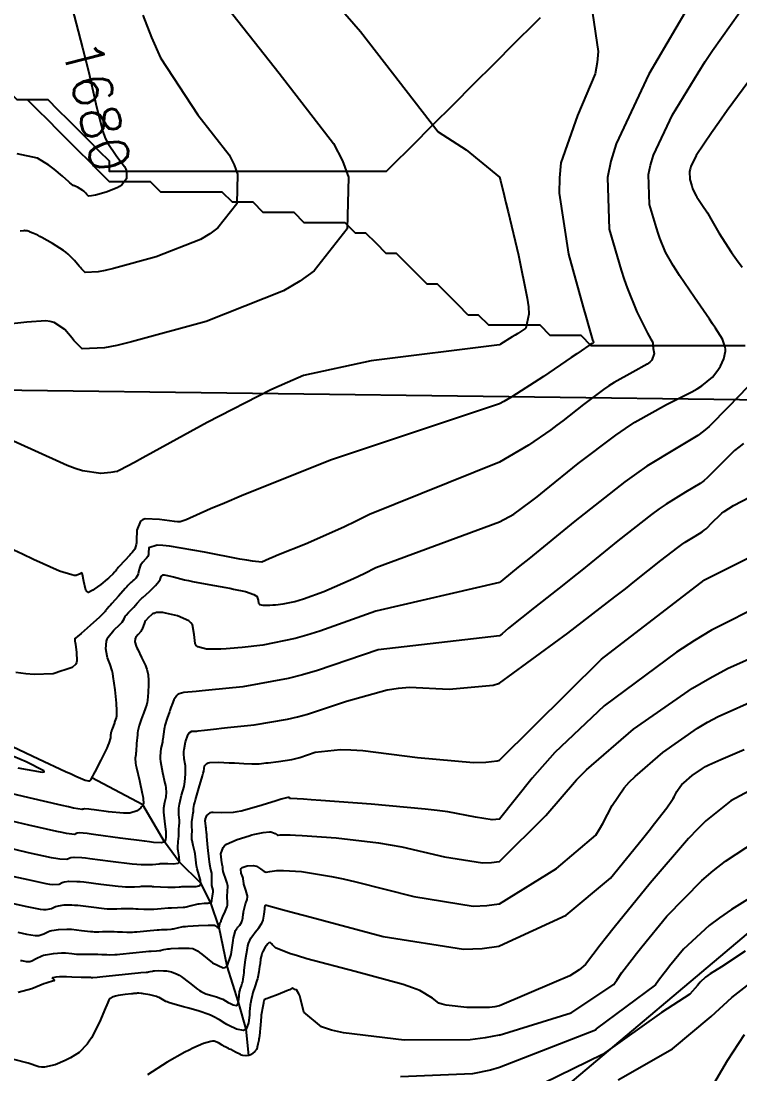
# Model space of a CAD drawing. Header units: metres. Extents: x 837475 to 838479, y 1189012 to 1191015.
# Drawn here: x 837953.3 to 838023.4, y 1190671.9 to 1190774.6 of the extents above; entities that cross this region are included whole.
import ezdxf

# ---------------------------------------------------------------- set-up
doc = ezdxf.new("R2010")
doc.units = ezdxf.units.M
doc.header["$LTSCALE"] = 0.3
for name, color, linetype in [('COTAS 10', 1, 'Continuous'), ('COTAS INT', 252, 'Continuous'), ('DRENAJE', 5, 'Continuous'), ('VIA2', 121, 'Continuous')]:
    doc.layers.add(name, color=color, linetype=linetype)
doc.styles.get("Standard").update_dxf_attribs({"font": 'simplex.shx'})
doc.dimstyles.get("Standard").update_dxf_attribs({"dimtxt": 0.18, "dimasz": 0.18, "dimexe": 0.18, "dimexo": 0.0625, "dimgap": 0.09, "dimtad": 0, "dimtih": 1, "dimtoh": 1, "dimdec": 4, "dimzin": 0, "dimdsep": 46, "dimtxsty": 'Standard', "dimcen": 0.09, "dimadec": 0, "dimazin": 0, "dimtfac": 1, "dimtdec": 4, "dimtofl": 0, "dimtmove": 0, "dimatfit": 3, "dimfxl": 1, "dimtolj": 1, "dimtzin": 0, "dimarcsym": 0})

# ---------------------------------------------------------------- blocks, each defined once
blk = doc.blocks.new('*D11')
at = {"layer": 'Defpoints', "color": 0, "transparency": 16777216}
for p in [(838417.91, 1190732.51), (837798.03, 1190660.17), (838416.86, 1190652.1)]:
    blk.add_point(p, dxfattribs=at)
at = {"layer": 'VIA2', "color": 0, "lineweight": -2, "transparency": 16777216}
for p, q in [((837798.03, 1190660.23), (837799.08, 1190740.75)), ((837799.26, 1190740.57), (838107.81, 1190736.55)), ((838417.73, 1190732.51), (838109.19, 1190736.53)), ((838416.86, 1190652.17), (838417.91, 1190732.69))]:
    blk.add_line(p, q, dxfattribs=at)
at = {"layer": 'VIA2', "color": 0, "transparency": 16777216}
for points in [[(837799.26, 1190740.6), (837799.26, 1190740.54), (837799.08, 1190740.57)], [(838417.73, 1190732.54), (838417.73, 1190732.48), (838417.91, 1190732.51)]]:
    blk.add_solid(points, dxfattribs=at)
at = {"layer": 'VIA2', "color": 0, "transparency": 16777216, "insert": (838108.5, 1190736.54), "char_height": 0.18, "attachment_point": 5}
blk.add_mtext('\\A1;618.8807', dxfattribs=at)

msp = doc.modelspace()

# ---------------------------------------------------------------- linework, layer by layer
at = {"layer": 'COTAS 10'}
for points in [[(837958.076, 1190776.738), (837959.338, 1190771.961), (837959.653, 1190770.71), (837959.935, 1190769.556), (837960.682, 1190766.201), (837961.309, 1190763.803), (837961.516, 1190763.254), (837961.737, 1190762.754), (837962.655, 1190761.363), (837963.417, 1190760.379), (837963.539, 1190760.137), (837963.623, 1190759.907), (837963.608, 1190759.183), (837963.143, 1190758.595), (837962.945, 1190758.45), (837962.715, 1190758.314), (837961.634, 1190757.887), (837960.589, 1190757.6), (837960.383, 1190757.552), (837960.212, 1190757.518), (837959.896, 1190757.506), (837959.807, 1190757.597), (837959.779, 1190757.627), (837959.75, 1190757.66), (837959.637, 1190757.797), (837959.48, 1190757.954), (837959.424, 1190757.998), (837959.363, 1190758.044), (837959.096, 1190758.213), (837958.838, 1190758.358), (837958.783, 1190758.388), (837958.734, 1190758.414), (837958.617, 1190758.469), (837958.541, 1190758.496), (837958.497, 1190758.512), (837958.412, 1190758.542), (837958.201, 1190758.7), (837958.099, 1190758.789), (837957.977, 1190758.897), (837957.381, 1190759.449), (837956.568, 1190760.132), (837956.311, 1190760.323), (837956.039, 1190760.514), (837954.939, 1190761.212), (837952.965, 1190761.619)], [(838018.052, 1190775.39), (838014.551, 1190769.385), (838011.36, 1190762.594), (838010.858, 1190760.912), (838010.521, 1190759.315), (838010.678, 1190754.261), (838011.843, 1190750.293), (838012.141, 1190749.38), (838012.428, 1190748.548), (838013.378, 1190746.215), (838014.124, 1190744.706), (838014.283, 1190744.394), (838014.422, 1190744.128), (838014.753, 1190743.548), (838014.904, 1190743.301), (838014.929, 1190743.244), (838014.948, 1190743.192), (838014.955, 1190743.047), (838014.952, 1190742.842), (838014.963, 1190742.752), (838014.981, 1190742.647), (838015.089, 1190742.151), (838014.857, 1190741.511), (838014.66, 1190741.316), (838014.405, 1190741.112), (838013.001, 1190740.313), (838011.182, 1190739.313), (838010.664, 1190738.984), (838010.14, 1190738.631), (838008.197, 1190737.166), (838006.168, 1190735.575), (838005.59, 1190735.142), (838005.005, 1190734.712), (838002.833, 1190733.191), (838000, 1190731.559), (837987.312, 1190726.438), (837986.022, 1190725.798), (837984.81, 1190725.212), (837981.066, 1190723.559), (837978.437, 1190722.502), (837977.928, 1190722.292), (837977.512, 1190722.119), (837976.8, 1190721.792), (837975.888, 1190721.886), (837975.346, 1190721.978), (837974.68, 1190722.098), (837971.229, 1190722.771), (837967.797, 1190723.356), (837967.142, 1190723.421), (837966.616, 1190723.444), (837965.781, 1190723.176), (837965.767, 1190722.718), (837965.757, 1190722.62), (837965.745, 1190722.536), (837965.681, 1190722.338), (837965.561, 1190722.188), (837965.514, 1190722.133), (837965.461, 1190722.073), (837965.219, 1190721.808), (837964.987, 1190721.496), (837964.94, 1190721.407), (837964.901, 1190721.315), (837964.823, 1190720.972), (837964.759, 1190720.646), (837964.729, 1190720.565), (837964.693, 1190720.488), (837964.517, 1190720.246), (837964.314, 1190720.047), (837964.262, 1190719.997), (837964.211, 1190719.949), (837964.041, 1190719.796), (837963.759, 1190719.512), (837963.637, 1190719.381), (837963.497, 1190719.228), (837962.835, 1190718.489), (837962.183, 1190717.756), (837962.048, 1190717.607), (837961.934, 1190717.481), (837961.689, 1190717.221), (837961.594, 1190717.118), (837961.574, 1190717.091), (837961.557, 1190717.065), (837961.52, 1190716.976), (837961.288, 1190716.717), (837961.148, 1190716.584), (837960.976, 1190716.423), (837960.083, 1190715.621), (837959.187, 1190714.835), (837959.013, 1190714.685), (837958.872, 1190714.564), (837958.63, 1190714.37), (837958.602, 1190714.358), (837958.595, 1190714.352), (837958.588, 1190714.344), (837958.567, 1190714.304), (837958.584, 1190714.074), (837958.601, 1190713.945), (837958.624, 1190713.789), (837958.75, 1190712.992), (837958.781, 1190712.172), (837958.744, 1190712.002), (837958.686, 1190711.856), (837958.313, 1190711.533), (837957.723, 1190711.337), (837957.529, 1190711.272), (837957.323, 1190711.201), (837956.466, 1190710.904), (837954.624, 1190710.833), (837953.795, 1190710.905), (837952.829, 1190711.017)], [(837952.17, 1190691.245), (837953.976, 1190690.827), (837955.754, 1190690.452), (837956.116, 1190690.395), (837956.421, 1190690.359), (837957.049, 1190690.397), (837957.352, 1190690.544), (837957.452, 1190690.576), (837957.559, 1190690.605), (837958.003, 1190690.676), (837958.776, 1190690.659), (837959.091, 1190690.632), (837959.45, 1190690.596), (837961.11, 1190690.383), (837962.799, 1190690.174), (837963.176, 1190690.141), (837963.513, 1190690.117), (837964.403, 1190690.117), (837964.945, 1190690.171), (837965.063, 1190690.181), (837965.167, 1190690.189), (837965.426, 1190690.198), (837965.662, 1190690.192), (837965.788, 1190690.188), (837966.036, 1190690.176), (837966.151, 1190690.17), (837966.286, 1190690.163), (837966.941, 1190690.124), (837967.637, 1190690.093), (837967.797, 1190690.09), (837967.943, 1190690.089), (837968.353, 1190690.107), (837968.741, 1190690.134), (837968.872, 1190690.139), (837969.014, 1190690.143), (837969.616, 1190690.148), (837970.184, 1190690.155), (837970.306, 1190690.161), (837970.412, 1190690.168), (837970.666, 1190690.206), (837970.79, 1190690.275), (837970.815, 1190690.302), (837970.835, 1190690.332), (837970.874, 1190690.466), (837970.847, 1190690.693), (837970.827, 1190690.782), (837970.801, 1190690.882), (837970.66, 1190691.335), (837970.508, 1190691.875), (837970.474, 1190692.029), (837970.445, 1190692.185), (837970.37, 1190692.767), (837970.302, 1190693.343), (837970.277, 1190693.496), (837970.249, 1190693.646), (837970.123, 1190694.163), (837970.015, 1190694.628), (837969.999, 1190694.745), (837969.988, 1190694.856), (837969.995, 1190695.218), (837970.022, 1190695.53), (837970.023, 1190695.61), (837970.021, 1190695.688), (837969.99, 1190695.947), (837969.97, 1190696.241), (837969.975, 1190696.34), (837969.984, 1190696.448), (837970.053, 1190696.901), (837970.127, 1190697.339), (837970.139, 1190697.437), (837970.148, 1190697.525), (837970.149, 1190697.758), (837970.215, 1190698.167), (837970.265, 1190698.366), (837970.328, 1190698.602), (837970.671, 1190699.762), (837971.02, 1190700.949), (837971.087, 1190701.201), (837971.141, 1190701.42), (837971.232, 1190701.936), (837971.446, 1190702.17), (837971.579, 1190702.212), (837971.743, 1190702.243), (837972.599, 1190702.273), (837973.625, 1190702.233), (837973.896, 1190702.22), (837974.161, 1190702.207), (837975.072, 1190702.155), (837975.829, 1190702.117), (837975.997, 1190702.113), (837976.148, 1190702.112), (837976.544, 1190702.13), (837977.007, 1190702.183), (837977.199, 1190702.204), (837977.42, 1190702.227), (837978.451, 1190702.334), (837979.734, 1190702.55), (837980.113, 1190702.642), (837980.504, 1190702.749), (837982.003, 1190703.249), (837984.491, 1190703.534), (837985.505, 1190703.503), (837986.659, 1190703.426), (837992.003, 1190702.752), (837997.453, 1190702.26), (837998.674, 1190702.297), (837999.77, 1190702.409), (838000, 1190702.49), (838009.951, 1190712.336), (838017.423, 1190718.091), (838018.389, 1190718.835), (838019.937, 1190720.029), (838019.961, 1190720.048), (838019.967, 1190720.052), (838019.972, 1190720.056), (838019.986, 1190720.064), (838019.997, 1190720.07), (838020.002, 1190720.075), (838020.012, 1190720.084), (838020.025, 1190720.097), (838020.028, 1190720.099), (838020.042, 1190720.108), (838021.34, 1190720.754), (838028.454, 1190724.291)], [(838025.299, 1190699.964), (838022.55, 1190698.512), (838020.127, 1190696.572), (838019.306, 1190695.76), (838018.419, 1190694.83), (838014.673, 1190690.483), (838011.169, 1190686.148), (838010.434, 1190685.227), (838009.802, 1190684.426), (838008.371, 1190682.54), (838007.766, 1190682.021), (838006.84, 1190681.442), (838005.334, 1190680.805), (838000, 1190678.518), (837999.983, 1190678.511), (837999.522, 1190678.419), (837999.017, 1190678.354), (837996.817, 1190678.344), (837994.788, 1190678.588), (837994.39, 1190678.683), (837994.063, 1190678.79), (837993.473, 1190679.277), (837992.238, 1190680.019), (837991.504, 1190680.286), (837990.601, 1190680.581), (837985.921, 1190681.868), (837981.206, 1190683.112), (837980.279, 1190683.379), (837979.517, 1190683.612), (837978.135, 1190684.174), (837977.869, 1190684.464), (837977.811, 1190684.525), (837977.759, 1190684.578), (837977.63, 1190684.702), (837977.504, 1190684.675), (837977.454, 1190684.634), (837977.399, 1190684.578), (837977.146, 1190684.252), (837976.899, 1190683.819), (837976.847, 1190683.695), (837976.802, 1190683.569), (837976.699, 1190683.101), (837976.638, 1190682.615), (837976.6, 1190682.341), (837976.525, 1190681.836), (837976.417, 1190681.303), (837976.378, 1190681.147), (837976.334, 1190680.987), (837976.139, 1190680.381), (837975.946, 1190679.8), (837975.903, 1190679.656), (837975.864, 1190679.52), (837975.762, 1190679.092), (837975.701, 1190678.738), (837975.688, 1190678.649), (837975.678, 1190678.564), (837975.654, 1190678.288), (837975.626, 1190677.919), (837975.612, 1190677.774), (837975.595, 1190677.611), (837975.514, 1190676.87), (837975.275, 1190676.249), (837975.16, 1190676.162), (837975.022, 1190676.111), (837974.346, 1190676.235), (837973.594, 1190676.595), (837973.408, 1190676.693), (837973.233, 1190676.791), (837972.68, 1190677.14), (837972.077, 1190677.48), (837971.87, 1190677.572), (837971.646, 1190677.663), (837970.69, 1190677.983), (837969.683, 1190678.276), (837969.426, 1190678.349), (837969.178, 1190678.419), (837968.364, 1190678.644), (837967.714, 1190678.845), (837967.57, 1190678.9), (837967.443, 1190678.954), (837967.113, 1190679.147), (837966.788, 1190679.329), (837966.663, 1190679.376), (837966.524, 1190679.422), (837965.893, 1190679.575), (837965.283, 1190679.691), (837965.157, 1190679.713), (837965.048, 1190679.73), (837964.809, 1190679.755), (837964.705, 1190679.75), (837964.682, 1190679.748), (837964.661, 1190679.745), (837964.606, 1190679.734), (837964.567, 1190679.724), (837964.555, 1190679.723), (837964.544, 1190679.721), (837964.503, 1190679.719), (837964.319, 1190679.703), (837964.218, 1190679.693), (837964.095, 1190679.68), (837963.471, 1190679.614), (837962.811, 1190679.523), (837962.665, 1190679.495), (837962.536, 1190679.465), (837962.206, 1190679.345), (837962.027, 1190679.241), (837961.994, 1190679.22), (837961.967, 1190679.203), (837961.928, 1190679.174), (837961.785, 1190678.825), (837961.692, 1190678.607), (837961.577, 1190678.336), (837960.968, 1190676.92), (837960.203, 1190675.398), (837959.989, 1190675.06), (837959.774, 1190674.76), (837958.989, 1190673.977), (837958.149, 1190673.457), (837957.9, 1190673.321), (837957.643, 1190673.19), (837956.655, 1190672.745), (837955.621, 1190672.519), (837955.335, 1190672.525), (837955.049, 1190672.56), (837954.017, 1190672.934), (837952.626, 1190673.278)], [(838020.586, 1190670.348), (838022.22, 1190673.196), (838023.891, 1190675.726)]]:
    msp.add_lwpolyline(points, dxfattribs=at)
at = {"layer": 'COTAS INT'}
for points in [[(837978.138, 1190783.104), (837986.432, 1190773.571), (837994.014, 1190763.776), (837996.741, 1190762.002), (838000, 1190759.35), (838000.086, 1190759.023), (838000.448, 1190757.556), (838000.623, 1190756.836), (838000.83, 1190755.979), (838001.846, 1190751.75), (838002.701, 1190747.544), (838002.806, 1190746.701), (838002.854, 1190745.999), (838002.554, 1190744.625), (838001.767, 1190744.102), (838001.508, 1190743.936), (838001.231, 1190743.761), (838000.084, 1190743.05), (838000, 1190743.005), (837987.478, 1190741.425), (837980.885, 1190739.989), (837979.316, 1190739.323), (837977.702, 1190738.592), (837971.492, 1190735.425), (837966.226, 1190732.531), (837965.208, 1190731.973), (837964.38, 1190731.521), (837962.976, 1190730.768), (837962.844, 1190730.714), (837962.818, 1190730.702), (837962.796, 1190730.692), (837962.753, 1190730.669), (837962.739, 1190730.656), (837962.732, 1190730.649), (837962.721, 1190730.639), (837962.708, 1190730.631), (837962.7, 1190730.629), (837962.684, 1190730.628), (837962.43, 1190730.599), (837962.276, 1190730.58), (837962.086, 1190730.556), (837961.097, 1190730.429), (837959.311, 1190730.701), (837958.619, 1190730.928), (837957.841, 1190731.221), (837954.316, 1190732.828), (837950.252, 1190734.627)], [(837972.519, 1190777.096), (837978.506, 1190769.502), (837983.815, 1190762.644), (837984.669, 1190760.952), (837985.255, 1190759.349), (837985.146, 1190754.305), (837981.91, 1190750.206), (837980.524, 1190749.199), (837978.927, 1190748.247), (837971.39, 1190745.272), (837964.105, 1190743.274), (837962.666, 1190742.938), (837961.478, 1190742.697), (837959.274, 1190742.613), (837958.67, 1190743.226), (837958.49, 1190743.424), (837958.304, 1190743.634), (837957.588, 1190744.497), (837956.563, 1190745.178), (837956.182, 1190745.275), (837955.76, 1190745.331), (837953.886, 1190745.198), (837951.526, 1190744.943)], [(838009.075, 1190775.357), (838009.63, 1190771.612), (838009.527, 1190770.536), (838009.311, 1190769.443), (838007.604, 1190765.357), (838005.989, 1190760.731), (838005.832, 1190759.298), (838005.8, 1190757.799), (838006.736, 1190751.835), (838008.162, 1190746.666), (838008.439, 1190745.668), (838008.666, 1190744.858), (838009.063, 1190743.497), (838009.118, 1190743.379), (838009.13, 1190743.353), (838009.14, 1190743.329), (838009.162, 1190743.264), (838009.149, 1190743.215), (838009.136, 1190743.201), (838009.119, 1190743.187), (838009.028, 1190743.133), (838008.909, 1190743.067), (838008.875, 1190743.046), (838008.841, 1190743.023), (838008.714, 1190742.927), (838007.954, 1190742.399), (838007.521, 1190742.104), (838006.991, 1190741.743), (838004.274, 1190739.904), (838001.185, 1190737.917), (838000.422, 1190737.464), (838000, 1190737.224), (837983.516, 1190731.742), (837974.845, 1190728.253), (837973.163, 1190727.562), (837971.794, 1190726.989), (837969.444, 1190725.91), (837968.853, 1190725.734), (837968.592, 1190725.731), (837968.288, 1190725.747), (837966.837, 1190725.967), (837965.448, 1190726.015), (837965.183, 1190725.922), (837964.971, 1190725.783), (837964.635, 1190724.899), (837964.603, 1190723.898), (837964.582, 1190723.686), (837964.555, 1190723.502), (837964.416, 1190723.07), (837964.155, 1190722.742), (837964.052, 1190722.622), (837963.936, 1190722.491), (837963.407, 1190721.913), (837962.912, 1190721.377), (837962.817, 1190721.273), (837962.741, 1190721.187), (837962.618, 1190721.034), (837962.613, 1190721.007), (837962.611, 1190721.001), (837962.608, 1190720.994), (837962.593, 1190720.974), (837962.576, 1190720.958), (837962.568, 1190720.95), (837962.554, 1190720.937), (837962.505, 1190720.885), (837962.478, 1190720.855), (837962.446, 1190720.82), (837962.285, 1190720.638), (837961.983, 1190720.348), (837961.862, 1190720.244), (837961.726, 1190720.129), (837961.098, 1190719.628), (837960.467, 1190719.16), (837960.329, 1190719.066), (837960.206, 1190718.988), (837959.895, 1190718.832), (837959.7, 1190718.965), (837959.651, 1190719.068), (837959.604, 1190719.2), (837959.454, 1190719.917), (837959.317, 1190720.579), (837959.28, 1190720.677), (837959.242, 1190720.738), (837959.106, 1190720.649), (837958.711, 1190720.487), (837958.511, 1190720.503), (837958.27, 1190720.544), (837957.071, 1190720.909), (837954.537, 1190722.038), (837953.455, 1190722.561), (837952.208, 1190723.175)], [(837952.484, 1190703.811), (837955.047, 1190702.604), (837957.676, 1190701.377), (837958.211, 1190701.132), (837958.661, 1190700.928), (837959.586, 1190700.533), (837959.902, 1190700.458), (837959.968, 1190700.456), (837960.024, 1190700.462), (837960.149, 1190700.551), (837960.339, 1190700.934), (837960.436, 1190701.126), (837960.554, 1190701.354), (837961.139, 1190702.487), (837961.716, 1190703.656), (837961.828, 1190703.906), (837961.919, 1190704.126), (837962.074, 1190704.656), (837962.094, 1190704.931), (837962.1, 1190704.99), (837962.106, 1190705.041), (837962.129, 1190705.163), (837962.176, 1190705.301), (837962.197, 1190705.362), (837962.222, 1190705.433), (837962.339, 1190705.773), (837962.463, 1190706.123), (837962.491, 1190706.202), (837962.517, 1190706.271), (837962.589, 1190706.455), (837962.638, 1190706.618), (837962.649, 1190706.675), (837962.659, 1190706.737), (837962.686, 1190707.006), (837962.671, 1190707.547), (837962.654, 1190707.782), (837962.631, 1190708.054), (837962.502, 1190709.341), (837962.327, 1190710.648), (837962.275, 1190710.933), (837962.221, 1190711.184), (837962.016, 1190711.81), (837961.821, 1190712.291), (837961.774, 1190712.451), (837961.73, 1190712.621), (837961.598, 1190713.332), (837961.65, 1190714.089), (837961.723, 1190714.289), (837961.82, 1190714.484), (837962.382, 1190715.154), (837962.976, 1190715.713), (837963.094, 1190715.838), (837963.191, 1190715.951), (837963.373, 1190716.254), (837963.471, 1190716.487), (837963.515, 1190716.556), (837963.567, 1190716.627), (837963.817, 1190716.897), (837964.13, 1190717.206), (837964.221, 1190717.3), (837964.314, 1190717.399), (837964.668, 1190717.787), (837965.023, 1190718.173), (837965.117, 1190718.269), (837965.209, 1190718.361), (837965.528, 1190718.654), (837965.855, 1190718.948), (837965.952, 1190719.039), (837966.052, 1190719.135), (837966.44, 1190719.518), (837966.772, 1190719.902), (837966.837, 1190719.998), (837966.89, 1190720.09), (837966.987, 1190720.386), (837967.185, 1190720.544), (837967.302, 1190720.55), (837967.447, 1190720.538), (837968.194, 1190720.359), (837969.286, 1190720.07), (837969.648, 1190719.989), (837970.036, 1190719.908), (837971.651, 1190719.613), (837973.286, 1190719.326), (837973.686, 1190719.25), (837974.063, 1190719.175), (837975.233, 1190718.918), (837976.043, 1190718.641), (837976.193, 1190718.555), (837976.311, 1190718.463), (837976.466, 1190718.098), (837976.5, 1190717.779), (837976.541, 1190717.718), (837976.596, 1190717.668), (837976.905, 1190717.586), (837977.253, 1190717.583), (837977.332, 1190717.584), (837977.403, 1190717.584), (837977.594, 1190717.592), (837977.878, 1190717.618), (837978.007, 1190717.63), (837978.158, 1190717.645), (837978.887, 1190717.719), (837980.028, 1190717.957), (837980.439, 1190718.076), (837980.891, 1190718.217), (837982.868, 1190718.917), (837985.768, 1190720.191), (837986.802, 1190720.694), (837987.936, 1190721.263), (838000, 1190725.725), (838001.391, 1190726.478), (838003.018, 1190727.681), (838003.659, 1190728.18), (838004.382, 1190728.75), (838007.68, 1190731.406), (838011.333, 1190734.189), (838012.281, 1190734.84), (838013.2, 1190735.438), (838016.289, 1190737.166), (838018.742, 1190738.418), (838019.261, 1190738.717), (838019.711, 1190738.995), (838020.756, 1190739.824), (838021.29, 1190740.523), (838021.417, 1190740.719), (838021.534, 1190740.916), (838021.885, 1190741.634), (838022.038, 1190742.366), (838022.032, 1190742.572), (838022.004, 1190742.778), (838021.725, 1190743.534), (838021.054, 1190744.624), (838020.779, 1190745.041), (838020.465, 1190745.508), (838019.009, 1190747.61), (838017.535, 1190749.768), (838017.21, 1190750.269), (838016.921, 1190750.729), (838016.178, 1190752.044), (838015.63, 1190753.39), (838015.464, 1190753.871), (838015.292, 1190754.398), (838014.62, 1190756.688), (838014.529, 1190759.604), (838014.723, 1190760.526), (838015.013, 1190761.497), (838016.855, 1190765.417), (838019.355, 1190769.531), (838020.06, 1190770.625), (838020.772, 1190771.699), (838023.387, 1190775.417)], [(837965.216, 1190775.157), (837966.04, 1190772.968), (837966.922, 1190770.977), (837970.581, 1190765.432), (837973.616, 1190761.512), (837974.104, 1190760.544), (837974.439, 1190759.628), (837974.377, 1190756.744), (837972.526, 1190754.401), (837971.734, 1190753.825), (837970.821, 1190753.281), (837966.512, 1190751.579), (837962.347, 1190750.437), (837961.524, 1190750.245), (837960.845, 1190750.107), (837959.585, 1190750.059), (837959.229, 1190750.423), (837959.12, 1190750.544), (837959.005, 1190750.675), (837958.553, 1190751.222), (837957.928, 1190751.845), (837957.705, 1190752.023), (837957.46, 1190752.204), (837956.396, 1190752.88), (837955.37, 1190753.457), (837955.149, 1190753.577), (837954.956, 1190753.678), (837954.487, 1190753.898), (837954.226, 1190753.992), (837954.164, 1190754.014), (837954.105, 1190754.035), (837953.931, 1190754.098), (837953.736, 1190754.129), (837953.665, 1190754.131), (837953.587, 1190754.129), (837953.244, 1190754.094)], [(838026.32, 1190771.448), (838022.21, 1190765.84), (838021.37, 1190764.673), (838020.658, 1190763.672), (838019.159, 1190761.448), (838018.667, 1190760.4), (838018.589, 1190760.141), (838018.537, 1190759.894), (838018.561, 1190759.114), (838018.741, 1190758.502), (838018.787, 1190758.361), (838018.831, 1190758.233), (838018.978, 1190757.872), (838019.177, 1190757.521), (838019.254, 1190757.398), (838019.341, 1190757.264), (838019.735, 1190756.687), (838020.264, 1190755.87), (838020.436, 1190755.584), (838020.619, 1190755.273), (838021.371, 1190753.934), (838022.617, 1190752.003), (838023.112, 1190751.318), (838023.671, 1190750.568)], [(838024.195, 1190738.876), (838022.32, 1190736.938), (838020.432, 1190735.023), (838019.883, 1190734.568), (838019.324, 1190734.145), (838017.213, 1190732.891), (838014.369, 1190731.166), (838013.348, 1190730.447), (838012.226, 1190729.624), (838007.328, 1190725.78), (838002.839, 1190722.126), (838001.975, 1190721.423), (838001.275, 1190720.854), (838000.115, 1190719.912), (838000.03, 1190719.843), (838000.008, 1190719.825), (838000, 1190719.818), (837987.944, 1190716.999), (837982.468, 1190715.061), (837981.215, 1190714.669), (837980.077, 1190714.341), (837976.917, 1190713.683), (837974.898, 1190713.478), (837974.48, 1190713.437), (837974.122, 1190713.402), (837973.335, 1190713.33), (837972.806, 1190713.309), (837972.61, 1190713.307), (837972.392, 1190713.306), (837971.428, 1190713.314), (837970.57, 1190713.541), (837970.419, 1190713.679), (837970.306, 1190713.848), (837970.212, 1190714.731), (837970.056, 1190715.677), (837969.903, 1190715.888), (837969.703, 1190716.076), (837968.587, 1190716.568), (837967.404, 1190716.827), (837967.162, 1190716.868), (837966.957, 1190716.895), (837966.527, 1190716.884), (837966.37, 1190716.81), (837966.337, 1190716.797), (837966.309, 1190716.789), (837966.245, 1190716.788), (837966.151, 1190716.742), (837966.104, 1190716.706), (837966.047, 1190716.659), (837965.765, 1190716.403), (837965.474, 1190716.072), (837965.411, 1190715.978), (837965.357, 1190715.883), (837965.225, 1190715.532), (837965.105, 1190715.195), (837965.057, 1190715.108), (837965.002, 1190715.025), (837964.753, 1190714.749), (837964.529, 1190714.482), (837964.49, 1190714.404), (837964.461, 1190714.324), (837964.44, 1190714.022), (837964.566, 1190713.599), (837964.63, 1190713.443), (837964.706, 1190713.27), (837965.086, 1190712.508), (837965.466, 1190711.714), (837965.543, 1190711.522), (837965.608, 1190711.342), (837965.739, 1190710.794), (837965.768, 1190710.244), (837965.769, 1190710.063), (837965.766, 1190709.871), (837965.727, 1190709.073), (837965.647, 1190708.294), (837965.618, 1190708.113), (837965.586, 1190707.947), (837965.445, 1190707.473), (837965.3, 1190707.126), (837965.266, 1190707.04), (837965.234, 1190706.959), (837965.139, 1190706.702), (837965.047, 1190706.435), (837965.018, 1190706.347), (837964.986, 1190706.253), (837964.856, 1190705.863), (837964.731, 1190705.335), (837964.702, 1190705.154), (837964.676, 1190704.957), (837964.604, 1190704.12), (837964.549, 1190703.327), (837964.534, 1190703.158), (837964.518, 1190703.011), (837964.464, 1190702.661), (837964.493, 1190702.201), (837964.53, 1190701.984), (837964.58, 1190701.728), (837964.866, 1190700.48), (837965.155, 1190699.224), (837965.206, 1190698.964), (837965.245, 1190698.741), (837965.281, 1190698.249), (837965.156, 1190697.989), (837965.093, 1190697.912), (837965.018, 1190697.833), (837964.642, 1190697.529), (837963.939, 1190697.32), (837963.656, 1190697.302), (837963.336, 1190697.3), (837961.863, 1190697.434), (837960.456, 1190697.628), (837960.177, 1190697.664), (837959.946, 1190697.692), (837959.514, 1190697.731), (837959.406, 1190697.713), (837959.38, 1190697.706), (837959.356, 1190697.699), (837959.282, 1190697.663), (837958.454, 1190697.813), (837957.955, 1190697.922), (837957.338, 1190698.061), (837954.134, 1190698.807), (837950.921, 1190699.564)], [(838023.789, 1190733.365), (838023.339, 1190733.025), (838022.911, 1190732.674), (838021.551, 1190731.32), (838020.288, 1190730.04), (838019.922, 1190729.736), (838019.548, 1190729.454), (838018.137, 1190728.615), (838016.237, 1190727.463), (838015.554, 1190726.982), (838014.804, 1190726.432), (838011.531, 1190723.863), (838008.023, 1190721.029), (838007.124, 1190720.312), (838006.258, 1190719.625), (838003.393, 1190717.386), (838000.882, 1190715.366), (838000.238, 1190714.817), (838000, 1190714.608), (837988.166, 1190713.248), (837982.248, 1190711.226), (837980.778, 1190710.805), (837979.381, 1190710.445), (837974.946, 1190709.646), (837971.659, 1190709.313), (837970.986, 1190709.245), (837970.415, 1190709.189), (837969.21, 1190709.077), (837968.737, 1190708.943), (837968.628, 1190708.873), (837968.528, 1190708.788), (837968.245, 1190708.361), (837968.062, 1190707.932), (837968.026, 1190707.846), (837967.996, 1190707.774), (837967.938, 1190707.631), (837967.838, 1190707.331), (837967.796, 1190707.204), (837967.583, 1190706.563), (837967.368, 1190705.848), (837967.325, 1190705.675), (837967.289, 1190705.512), (837967.218, 1190705.012), (837967.164, 1190704.539), (837967.139, 1190704.392), (837967.11, 1190704.239), (837966.967, 1190703.631), (837966.888, 1190702.872), (837966.898, 1190702.623), (837966.922, 1190702.358), (837967.127, 1190701.263), (837967.363, 1190700.231), (837967.408, 1190700.005), (837967.443, 1190699.806), (837967.494, 1190699.306), (837967.462, 1190698.957), (837967.444, 1190698.854), (837967.422, 1190698.747), (837967.314, 1190698.335), (837967.233, 1190697.795), (837967.229, 1190697.608), (837967.233, 1190697.403), (837967.312, 1190696.528), (837967.416, 1190695.725), (837967.435, 1190695.567), (837967.449, 1190695.436), (837967.466, 1190695.195), (837967.457, 1190695.14), (837967.456, 1190695.127), (837967.456, 1190695.115), (837967.458, 1190695.079), (837967.457, 1190695.01), (837967.454, 1190694.976), (837967.449, 1190694.936), (837967.425, 1190694.74), (837967.345, 1190694.545), (837967.306, 1190694.505), (837967.26, 1190694.471), (837967.034, 1190694.402), (837966.25, 1190694.458), (837965.852, 1190694.504), (837965.375, 1190694.563), (837963.002, 1190694.886), (837960.635, 1190695.211), (837960.163, 1190695.271), (837959.769, 1190695.318), (837959.01, 1190695.379), (837958.79, 1190695.344), (837958.737, 1190695.33), (837958.688, 1190695.314), (837958.538, 1190695.241), (837957.776, 1190695.328), (837957.342, 1190695.413), (837956.81, 1190695.525), (837954.082, 1190696.147), (837951.337, 1190696.791)], [(837951.753, 1190694.018), (837954.029, 1190693.487), (837956.282, 1190692.988), (837956.729, 1190692.904), (837957.099, 1190692.844), (837957.793, 1190692.819), (837958.02, 1190692.929), (837958.095, 1190692.953), (837958.175, 1190692.974), (837958.506, 1190693.027), (837959.273, 1190692.988), (837959.627, 1190692.951), (837960.043, 1190692.903), (837962.056, 1190692.635), (837964.152, 1190692.376), (837964.62, 1190692.334), (837965.039, 1190692.304), (837966.144, 1190692.305), (837966.785, 1190692.372), (837966.912, 1190692.385), (837967.017, 1190692.395), (837967.211, 1190692.411), (837967.28, 1190692.409), (837967.318, 1190692.408), (837967.469, 1190692.4), (837967.551, 1190692.395), (837967.652, 1190692.389), (837968.165, 1190692.358), (837968.639, 1190692.44), (837968.715, 1190692.505), (837968.768, 1190692.588), (837968.757, 1190693.041), (837968.64, 1190693.621), (837968.625, 1190693.785), (837968.617, 1190693.95), (837968.652, 1190694.556), (837968.714, 1190695.076), (837968.724, 1190695.187), (837968.73, 1190695.284), (837968.724, 1190695.513), (837968.713, 1190695.678), (837968.716, 1190695.734), (837968.721, 1190695.794), (837968.759, 1190696.048), (837968.788, 1190696.387), (837968.787, 1190696.502), (837968.782, 1190696.625), (837968.731, 1190697.143), (837968.724, 1190697.785), (837968.747, 1190697.987), (837968.781, 1190698.198), (837968.993, 1190699.049), (837969.223, 1190699.923), (837969.269, 1190700.15), (837969.306, 1190700.37), (837969.376, 1190701.111), (837969.367, 1190701.765), (837969.356, 1190701.93), (837969.34, 1190702.088), (837969.251, 1190702.603), (837969.201, 1190703.144), (837969.21, 1190703.319), (837969.229, 1190703.504), (837969.383, 1190704.267), (837969.609, 1190704.934), (837969.675, 1190705.06), (837969.741, 1190705.16), (837969.991, 1190705.31), (837970.337, 1190705.315), (837970.465, 1190705.324), (837970.605, 1190705.336), (837971.227, 1190705.406), (837972.402, 1190705.542), (837972.891, 1190705.595), (837973.451, 1190705.654), (837976.067, 1190705.926), (837979.324, 1190706.473), (837980.288, 1190706.708), (837981.279, 1190706.977), (837985.085, 1190708.249), (837989.041, 1190709.34), (837990.127, 1190709.497), (837991.209, 1190709.59), (837995.085, 1190709.398), (837999.388, 1190709.785), (838000, 1190709.992), (838006.672, 1190714.861), (838011.241, 1190718.396), (838012.274, 1190719.202), (838013.206, 1190719.932), (838015.734, 1190721.946), (838017.383, 1190723.24), (838017.761, 1190723.517), (838018.104, 1190723.759), (838019.062, 1190724.34), (838019.772, 1190724.762), (838019.961, 1190724.904), (838020.145, 1190725.058), (838020.781, 1190725.702), (838021.466, 1190726.384), (838021.682, 1190726.561), (838021.909, 1190726.732), (838022.822, 1190727.308), (838024.452, 1190728.16)], [(838025.828, 1190717.769), (838020.657, 1190715.173), (838019.011, 1190714.153), (838017.271, 1190713.004), (838010.214, 1190707.769), (838005.392, 1190703.219), (838003.192, 1190700.729), (838000, 1190696.738), (837999.987, 1190696.732), (837999.645, 1190696.684), (837999.27, 1190696.673), (837997.636, 1190696.933), (837994.954, 1190697.425), (837993.918, 1190697.56), (837992.754, 1190697.695), (837987.489, 1190698.174), (837982.577, 1190698.552), (837981.636, 1190698.622), (837980.875, 1190698.677), (837979.64, 1190698.751), (837979.588, 1190698.742), (837979.574, 1190698.745), (837979.559, 1190698.75), (837979.507, 1190698.789), (837979.43, 1190698.826), (837979.399, 1190698.83), (837979.364, 1190698.832), (837979.207, 1190698.818), (837978.684, 1190698.671), (837978.419, 1190698.589), (837978.102, 1190698.489), (837976.525, 1190697.982), (837974.797, 1190697.506), (837974.385, 1190697.426), (837974.002, 1190697.368), (837972.858, 1190697.349), (837972.055, 1190697.387), (837971.888, 1190697.366), (837971.743, 1190697.331), (837971.418, 1190697.091), (837971.291, 1190696.771), (837971.272, 1190696.685), (837971.259, 1190696.6), (837971.272, 1190696.303), (837971.318, 1190696.063), (837971.326, 1190696.014), (837971.332, 1190695.972), (837971.339, 1190695.881), (837971.338, 1190695.833), (837971.339, 1190695.819), (837971.341, 1190695.804), (837971.355, 1190695.743), (837971.392, 1190695.429), (837971.409, 1190695.253), (837971.428, 1190695.04), (837971.521, 1190693.95), (837971.632, 1190692.808), (837971.663, 1190692.561), (837971.694, 1190692.344), (837971.807, 1190691.812), (837971.892, 1190691.456), (837971.906, 1190691.349), (837971.915, 1190691.239), (837971.913, 1190690.815), (837971.903, 1190690.424), (837971.908, 1190690.335), (837971.916, 1190690.254), (837971.971, 1190690.033), (837972.018, 1190689.806), (837972.021, 1190689.721), (837972.02, 1190689.626), (837971.979, 1190689.206), (837971.914, 1190688.812), (837971.897, 1190688.734), (837971.881, 1190688.67), (837971.828, 1190688.549), (837971.698, 1190688.52), (837971.633, 1190688.514), (837971.556, 1190688.507), (837971.173, 1190688.489), (837970.7, 1190688.446), (837970.566, 1190688.423), (837970.432, 1190688.397), (837969.934, 1190688.265), (837969.421, 1190688.136), (837969.276, 1190688.111), (837969.13, 1190688.092), (837968.593, 1190688.062), (837968.015, 1190688.048), (837967.843, 1190688.039), (837967.666, 1190688.028), (837966.982, 1190687.967), (837966.287, 1190687.912), (837966.101, 1190687.905), (837965.919, 1190687.901), (837965.289, 1190687.915), (837964.76, 1190687.946), (837964.643, 1190687.952), (837964.537, 1190687.957), (837964.259, 1190687.969), (837964.044, 1190687.974), (837963.642, 1190687.986), (837963.318, 1190687.982), (837963.214, 1190687.977), (837963.105, 1190687.97), (837962.663, 1190687.93), (837961.988, 1190687.929), (837961.732, 1190687.947), (837961.446, 1190687.973), (837960.165, 1190688.131), (837958.858, 1190688.288), (837958.556, 1190688.313), (837958.28, 1190688.33), (837957.499, 1190688.324), (837956.944, 1190688.235), (837956.81, 1190688.2), (837956.685, 1190688.159), (837956.305, 1190687.976), (837955.743, 1190687.874), (837955.503, 1190687.886), (837955.227, 1190687.916), (837953.924, 1190688.167), (837952.586, 1190688.472)], [(837953.002, 1190685.7), (837953.871, 1190685.507), (837954.699, 1190685.379), (837954.89, 1190685.377), (837955.065, 1190685.39), (837955.56, 1190685.554), (837956.017, 1190685.775), (837956.167, 1190685.823), (837956.328, 1190685.865), (837956.995, 1190685.972), (837957.783, 1190686.001), (837958.02, 1190685.994), (837958.265, 1190685.981), (837959.219, 1190685.88), (837960.093, 1190685.772), (837960.288, 1190685.754), (837960.462, 1190685.742), (837960.923, 1190685.742), (837961.265, 1190685.768), (837961.366, 1190685.772), (837961.468, 1190685.775), (837961.857, 1190685.773), (837962.426, 1190685.757), (837962.73, 1190685.749), (837963.039, 1190685.738), (837963.135, 1190685.734), (837963.235, 1190685.729), (837963.637, 1190685.706), (837964.202, 1190685.709), (837964.406, 1190685.72), (837964.63, 1190685.735), (837965.612, 1190685.826), (837966.591, 1190685.921), (837966.813, 1190685.94), (837967.015, 1190685.954), (837967.57, 1190685.976), (837967.983, 1190685.999), (837968.096, 1190686.014), (837968.207, 1190686.033), (837968.602, 1190686.132), (837969.149, 1190686.239), (837969.356, 1190686.263), (837969.587, 1190686.284), (837970.624, 1190686.339), (837971.591, 1190686.368), (837971.779, 1190686.373), (837971.932, 1190686.377), (837972.194, 1190686.379), (837972.256, 1190686.346), (837972.281, 1190686.327), (837972.311, 1190686.305), (837972.451, 1190686.192), (837972.589, 1190686.124), (837972.617, 1190686.13), (837972.642, 1190686.147), (837972.695, 1190686.298), (837972.72, 1190686.482), (837972.726, 1190686.519), (837972.732, 1190686.55), (837972.751, 1190686.614), (837972.77, 1190686.64), (837972.776, 1190686.648), (837972.783, 1190686.656), (837972.807, 1190686.686), (837972.829, 1190686.719), (837972.834, 1190686.73), (837972.838, 1190686.74), (837972.846, 1190686.782), (837972.852, 1190686.828), (837972.854, 1190686.842), (837972.857, 1190686.857), (837972.869, 1190686.911), (837972.933, 1190687.07), (837972.968, 1190687.149), (837973.01, 1190687.244), (837973.227, 1190687.716), (837973.426, 1190688.22), (837973.457, 1190688.334), (837973.478, 1190688.438), (837973.468, 1190688.725), (837973.42, 1190689.003), (837973.417, 1190689.101), (837973.419, 1190689.209), (837973.465, 1190689.674), (837973.481, 1190690.194), (837973.465, 1190690.336), (837973.439, 1190690.477), (837973.272, 1190690.98), (837973.092, 1190691.418), (837973.059, 1190691.518), (837973.033, 1190691.609), (837973, 1190691.861), (837973.001, 1190692.043), (837972.997, 1190692.09), (837972.991, 1190692.136), (837972.954, 1190692.29), (837972.904, 1190692.539), (837972.889, 1190692.646), (837972.875, 1190692.768), (837972.82, 1190693.345), (837973.026, 1190693.976), (837973.177, 1190694.132), (837973.367, 1190694.281), (837974.392, 1190694.751), (837975.566, 1190695.112), (837975.851, 1190695.191), (837976.119, 1190695.261), (837976.94, 1190695.439), (837977.548, 1190695.495), (837977.681, 1190695.488), (837977.8, 1190695.471), (837978.1, 1190695.329), (837978.301, 1190695.18), (837978.356, 1190695.16), (837978.412, 1190695.149), (837978.612, 1190695.182), (837979.572, 1190695.194), (837980.107, 1190695.169), (837980.757, 1190695.131), (837984.078, 1190694.893), (837988.181, 1190694.417), (837989.325, 1190694.23), (837990.472, 1190694.018), (837994.644, 1190693.051), (837998.346, 1190692.462), (837999.196, 1190692.488), (837999.971, 1190692.595), (838000, 1190692.609), (838004.524, 1190697.08), (838007.507, 1190700.549), (838008.479, 1190701.53), (838013.067, 1190705.504), (838018.801, 1190709.494), (838020.496, 1190710.485), (838022.238, 1190711.428), (838028.917, 1190714.421)], [(837953.282, 1190682.95), (837953.419, 1190682.927), (837953.818, 1190682.846), (837954.171, 1190682.843), (837954.277, 1190682.868), (837954.387, 1190682.905), (837954.816, 1190683.132), (837955.349, 1190683.39), (837955.525, 1190683.446), (837955.712, 1190683.496), (837956.491, 1190683.621), (837957.286, 1190683.672), (837957.484, 1190683.675), (837957.673, 1190683.673), (837958.273, 1190683.628), (837958.739, 1190683.571), (837958.843, 1190683.561), (837958.937, 1190683.555), (837959.183, 1190683.555), (837959.426, 1190683.567), (837959.517, 1190683.568), (837959.619, 1190683.568), (837960.073, 1190683.56), (837960.808, 1190683.54), (837961.2, 1190683.529), (837961.54, 1190683.519), (837961.627, 1190683.515), (837961.71, 1190683.512), (837961.985, 1190683.498), (837962.485, 1190683.517), (837962.71, 1190683.535), (837962.974, 1190683.558), (837964.241, 1190683.685), (837965.515, 1190683.815), (837965.784, 1190683.84), (837966.016, 1190683.859), (837966.548, 1190683.89), (837966.837, 1190683.906), (837966.916, 1190683.917), (837966.994, 1190683.93), (837967.27, 1190683.999), (837967.653, 1190684.074), (837967.798, 1190684.091), (837967.96, 1190684.106), (837968.686, 1190684.144), (837969.41, 1190684.155), (837969.572, 1190684.153), (837969.716, 1190684.148), (837970.094, 1190684.111), (837970.549, 1190683.865), (837970.742, 1190683.729), (837970.964, 1190683.564), (837972.005, 1190682.72), (837973.033, 1190682.211), (837973.246, 1190682.257), (837973.428, 1190682.383), (837973.826, 1190683.512), (837974.009, 1190684.88), (837974.056, 1190685.157), (837974.1, 1190685.39), (837974.243, 1190685.865), (837974.387, 1190686.062), (837974.431, 1190686.119), (837974.477, 1190686.178), (837974.662, 1190686.4), (837974.826, 1190686.651), (837974.859, 1190686.727), (837974.888, 1190686.806), (837974.949, 1190687.115), (837974.992, 1190687.464), (837975.009, 1190687.567), (837975.029, 1190687.673), (837975.12, 1190688.081), (837975.224, 1190688.464), (837975.251, 1190688.554), (837975.279, 1190688.637), (837975.373, 1190688.879), (837975.41, 1190689.143), (837975.4, 1190689.239), (837975.382, 1190689.345), (837975.246, 1190689.813), (837975.096, 1190690.271), (837975.069, 1190690.371), (837975.049, 1190690.46), (837975.028, 1190690.682), (837975.004, 1190690.889), (837974.982, 1190690.968), (837974.952, 1190691.056), (837974.789, 1190691.452), (837974.754, 1190691.842), (837974.805, 1190691.926), (837974.883, 1190692), (837975.385, 1190692.181), (837975.995, 1190692.203), (837976.142, 1190692.176), (837976.279, 1190692.135), (837976.692, 1190691.868), (837977.042, 1190691.61), (837977.139, 1190691.575), (837977.235, 1190691.555), (837977.584, 1190691.614), (837978.269, 1190691.711), (837978.577, 1190691.716), (837978.937, 1190691.711), (837980.667, 1190691.613), (837983.608, 1190691.14), (837984.732, 1190690.899), (837985.99, 1190690.61), (837991.652, 1190689.17), (837997.421, 1190688.25), (837998.747, 1190688.291), (837999.955, 1190688.458), (838000, 1190688.48), (838005.566, 1190691.925), (838009.376, 1190695.167), (838009.749, 1190695.757), (838010.086, 1190696.315), (838010.991, 1190698.053), (838012.152, 1190699.776), (838012.648, 1190700.323), (838013.22, 1190700.901), (838015.92, 1190703.239), (838019.294, 1190705.587), (838020.292, 1190706.17), (838021.317, 1190706.725), (838025.248, 1190708.487)], [(837953.029, 1190701.741), (837955.385, 1190701.301), (837955.573, 1190701.33), (837955.56, 1190701.424), (837953.836, 1190702.309), (837951.36, 1190703.37)], [(837953.056, 1190679.843), (837954.369, 1190680.212), (837955.545, 1190680.678), (837955.785, 1190680.767), (837955.986, 1190680.84), (837956.404, 1190680.963), (837956.54, 1190680.977), (837956.564, 1190680.982), (837956.583, 1190680.987), (837956.602, 1190681.007), (837956.564, 1190681.046), (837956.546, 1190681.062), (837956.525, 1190681.08), (837956.425, 1190681.166), (837956.403, 1190681.255), (837956.432, 1190681.275), (837956.475, 1190681.293), (837956.756, 1190681.343), (837957.074, 1190681.37), (837957.141, 1190681.374), (837957.198, 1190681.377), (837957.327, 1190681.376), (837957.386, 1190681.369), (837957.399, 1190681.368), (837957.411, 1190681.367), (837957.442, 1190681.367), (837957.586, 1190681.366), (837957.668, 1190681.364), (837957.769, 1190681.361), (837958.289, 1190681.348), (837959.19, 1190681.323), (837959.671, 1190681.31), (837960.041, 1190681.299), (837960.119, 1190681.297), (837960.185, 1190681.295), (837960.332, 1190681.289), (837960.767, 1190681.325), (837961.015, 1190681.35), (837961.318, 1190681.381), (837962.87, 1190681.544), (837964.44, 1190681.709), (837964.754, 1190681.74), (837965.016, 1190681.765), (837965.525, 1190681.804), (837965.691, 1190681.814), (837965.735, 1190681.82), (837965.78, 1190681.827), (837965.938, 1190681.867), (837966.157, 1190681.91), (837966.24, 1190681.919), (837966.332, 1190681.928), (837966.747, 1190681.95), (837967.229, 1190681.943), (837967.364, 1190681.933), (837967.5, 1190681.92), (837967.994, 1190681.843), (837968.569, 1190681.617), (837968.755, 1190681.509), (837968.954, 1190681.381), (837969.769, 1190680.757), (837970.553, 1190680.134), (837970.732, 1190680.008), (837970.894, 1190679.901), (837971.339, 1190679.681), (837971.704, 1190679.58), (837971.815, 1190679.549), (837971.93, 1190679.516), (837972.381, 1190679.385), (837972.808, 1190679.241), (837972.909, 1190679.201), (837973.001, 1190679.159), (837973.271, 1190679.008), (837973.518, 1190678.851), (837973.597, 1190678.807), (837973.68, 1190678.763), (837974.017, 1190678.602), (837974.319, 1190678.547), (837974.381, 1190678.57), (837974.433, 1190678.609), (837974.54, 1190678.887), (837974.576, 1190679.218), (837974.583, 1190679.291), (837974.589, 1190679.356), (837974.602, 1190679.521), (837974.613, 1190679.644), (837974.617, 1190679.683), (837974.623, 1190679.722), (837974.65, 1190679.881), (837974.696, 1190680.073), (837974.713, 1190680.134), (837974.733, 1190680.198), (837974.819, 1190680.458), (837974.906, 1190680.729), (837974.926, 1190680.8), (837974.944, 1190680.87), (837974.992, 1190681.109), (837975.05, 1190681.543), (837975.074, 1190681.736), (837975.102, 1190681.961), (837975.231, 1190683.035), (837975.4, 1190684.133), (837975.453, 1190684.373), (837975.509, 1190684.585), (837975.735, 1190685.117), (837976.003, 1190685.483), (837976.086, 1190685.59), (837976.172, 1190685.699), (837976.516, 1190686.115), (837976.822, 1190686.582), (837976.885, 1190686.724), (837976.938, 1190686.871), (837977.051, 1190687.449), (837977.094, 1190687.949), (837977.103, 1190688.047), (837977.11, 1190688.127), (837977.127, 1190688.272), (837977.137, 1190688.299), (837977.145, 1190688.311), (837977.164, 1190688.325), (837977.191, 1190688.332), (837977.2, 1190688.333), (837977.211, 1190688.333), (837977.255, 1190688.332), (837979.035, 1190687.863), (837980.139, 1190687.568), (837981.508, 1190687.203), (837988.66, 1190685.288), (837996.497, 1190684.039), (837998.298, 1190684.094), (837999.939, 1190684.322), (838000, 1190684.352), (838006.492, 1190687.35), (838010.829, 1190690.985), (838013.933, 1190694.813), (838014.574, 1190695.611), (838015.121, 1190696.296), (838016.308, 1190697.824), (838016.805, 1190698.547), (838016.918, 1190698.724), (838017.019, 1190698.892), (838017.291, 1190699.415), (838017.64, 1190699.933), (838017.789, 1190700.097), (838017.961, 1190700.271), (838018.773, 1190700.974), (838019.788, 1190701.68), (838020.088, 1190701.855), (838020.396, 1190702.022), (838021.578, 1190702.552), (838023.863, 1190703.514)], [(837999.949, 1190675.647), (838006.993, 1190677.829), (838011.151, 1190680.59), (838011.286, 1190680.797), (838011.423, 1190681.004), (838011.938, 1190681.761), (838012.93, 1190683.068), (838013.368, 1190683.623), (838013.878, 1190684.262), (838016.307, 1190687.267), (838019.71, 1190690.752), (838020.833, 1190691.693), (838022.034, 1190692.624), (838027.025, 1190695.901)], [(838027.9, 1190691.19), (838022.609, 1190687.898), (838021.46, 1190687.1), (838020.449, 1190686.351), (838017.941, 1190684.052), (838016.587, 1190682.376), (838016.303, 1190682.02), (838016.058, 1190681.711), (838015.505, 1190680.982), (838015.218, 1190680.56), (838009.435, 1190676.272), (838009.36, 1190676.157), (838000, 1190672.495), (837999.124, 1190672.243), (837997.367, 1190671.882), (837990.335, 1190671.592)], [(838023.94, 1190683.847), (838021.63, 1190682.309), (838020.538, 1190681.63), (838020.301, 1190681.465), (838020.093, 1190681.31), (838019.575, 1190680.836), (838019.296, 1190680.49), (838018.552, 1190679.663), (838015.803, 1190677.88), (838010.049, 1190673.753), (838000, 1190668.865)], [(838000, 1190675.669), (837999.949, 1190675.647), (837998.603, 1190675.379), (837997.126, 1190675.189), (837990.696, 1190675.159), (837984.764, 1190675.871), (837983.6, 1190676.15), (837982.644, 1190676.463), (837980.921, 1190677.888), (837980.586, 1190679.228), (837980.505, 1190679.488), (837980.43, 1190679.7), (837980.2, 1190680.063), (837980.041, 1190680.105), (837980.009, 1190680.114), (837979.984, 1190680.122), (837979.937, 1190680.141), (837979.919, 1190680.158), (837979.912, 1190680.164), (837979.904, 1190680.172), (837979.864, 1190680.204), (837979.822, 1190680.227), (837979.812, 1190680.228), (837979.802, 1190680.226), (837979.771, 1190680.2), (837979.543, 1190680.089), (837979.409, 1190680.033), (837979.244, 1190679.967), (837978.39, 1190679.637), (837977.54, 1190679.31), (837977.377, 1190679.245), (837977.245, 1190679.191), (837977.031, 1190679.091), (837977.001, 1190678.953), (837976.985, 1190678.876), (837976.967, 1190678.782), (837976.873, 1190678.303), (837976.779, 1190677.753), (837976.759, 1190677.615), (837976.743, 1190677.483), (837976.706, 1190677.055), (837976.68, 1190676.641), (837976.67, 1190676.518), (837976.659, 1190676.39), (837976.608, 1190675.896), (837976.546, 1190675.409), (837976.527, 1190675.286), (837976.509, 1190675.168), (837976.437, 1190674.782), (837976.368, 1190674.485), (837976.352, 1190674.422), (837976.336, 1190674.368), (837976.287, 1190674.244), (837976.208, 1190674.15), (837976.174, 1190674.115), (837976.133, 1190674.076), (837975.94, 1190673.904), (837975.699, 1190673.743), (837975.628, 1190673.711), (837975.556, 1190673.684), (837975.279, 1190673.634), (837974.944, 1190673.679), (837974.834, 1190673.713), (837974.718, 1190673.756), (837974.238, 1190673.988), (837973.775, 1190674.241), (837973.669, 1190674.297), (837973.574, 1190674.347), (837973.311, 1190674.475), (837973.081, 1190674.595), (837973.007, 1190674.64), (837972.928, 1190674.69), (837972.602, 1190674.91), (837972.157, 1190675.055), (837972.002, 1190675.058), (837971.834, 1190675.044), (837971.113, 1190674.857), (837970.078, 1190674.395), (837969.711, 1190674.207), (837969.311, 1190673.993), (837967.576, 1190673.005), (837965.674, 1190671.792)], [(838011.576, 1190671.308), (838016.872, 1190674.313), (838020.64, 1190677.472), (838022.644, 1190679.325), (838024.392, 1190680.682)]]:
    msp.add_lwpolyline(points, dxfattribs=at)
at = {"layer": 'DRENAJE'}
for p, q in [((837965.2185, 1190698.119), (837960.244, 1190700.7425)), ((837967.3255, 1190694.525), (837965.2185, 1190698.119)), ((837968.7415, 1190692.5465), (837967.3255, 1190694.525)), ((837970.874, 1190690.466), (837968.7415, 1190692.5465)), ((837971.828, 1190688.549), (837970.874, 1190690.466)), ((837972.642, 1190686.147), (837971.828, 1190688.549)), ((837973.428, 1190682.383), (837972.642, 1190686.147)), ((837974.54, 1190678.887), (837973.428, 1190682.383)), ((837975.275, 1190676.249), (837974.54, 1190678.887)), ((837975.556, 1190673.684), (837975.275, 1190676.249))]:
    msp.add_line(p, q, dxfattribs=at)
for points in [[(838003.9454, 1190774.89119, 0), (838002.94574, 1190773.89152, 0), (838001.94607, 1190772.89186, 0), (838000.94641, 1190771.8922, 0), (837999.94675, 1190770.89254, 0), (837998.94708, 1190769.89287, 0), (837997.94742, 1190768.89321, 0), (837996.94776, 1190767.89355, 0), (837995.9481, 1190766.89388, 0), (837994.94843, 1190765.89422, 0), (837993.94877, 1190764.89456, 0), (837992.94911, 1190763.8949, 0), (837991.94944, 1190762.89523, 0), (837990.94978, 1190761.89557, 0), (837989.95012, 1190760.89591, 0), (837988.95045, 1190759.89624, 0), (837987.95079, 1190759.89624, 0), (837986.95113, 1190759.89624, 0), (837985.95147, 1190759.89624, 0), (837984.9518, 1190759.89624, 0), (837983.95214, 1190759.89624, 0), (837982.95248, 1190759.89624, 0), (837981.95281, 1190759.89624, 0), (837980.95315, 1190759.89624, 0), (837979.95349, 1190759.89624, 0), (837978.95383, 1190759.89624, 0), (837977.95416, 1190759.89624, 0), (837976.9545, 1190759.89624, 0), (837975.95484, 1190759.89624, 0), (837974.95517, 1190759.89624, 0), (837973.95551, 1190759.89624, 0), (837972.95585, 1190759.89624, 0), (837971.95619, 1190759.89624, 0), (837970.95652, 1190759.89624, 0), (837969.95686, 1190759.89624, 0), (837968.9572, 1190759.89624, 0), (837967.95753, 1190759.89624, 0), (837966.95787, 1190759.89624, 0), (837965.95821, 1190759.89624, 0), (837964.95855, 1190759.89624, 0), (837963.95888, 1190759.89624, 0), (837962.95922, 1190759.89624, 0), (837961.95956, 1190759.89624, 0), (837961.95956, 1190760.89591, 0), (837960.95989, 1190761.89557, 0), (837959.96023, 1190762.89523, 0), (837958.96057, 1190763.8949, 0), (837957.9609, 1190764.89456, 0), (837956.96124, 1190765.89422, 0), (837955.96158, 1190766.89388, 0), (837954.96192, 1190766.89388, 0), (837953.96225, 1190766.89388, 0)], [(837953.96225, 1190766.89388, 0), (837952.96259, 1190766.89388, 0), (837951.96293, 1190767.89355, 0), (837950.96326, 1190768.89321, 0), (837949.9636, 1190769.89287, 0), (837948.96394, 1190769.89287, 0)], [(837996.94776, 1190745.90096, 0), (837995.9481, 1190746.90063, 0), (837994.94843, 1190747.90029, 0), (837993.94877, 1190748.89995, 0), (837992.94911, 1190748.89995, 0), (837991.94944, 1190749.89961, 0), (837990.94978, 1190750.89928, 0), (837989.95012, 1190751.89894, 0), (837988.95045, 1190751.89894, 0), (837987.95079, 1190752.8986, 0), (837986.95113, 1190753.89827, 0), (837985.95147, 1190753.89827, 0), (837984.9518, 1190754.89793, 0), (837983.95214, 1190754.89793, 0), (837982.95248, 1190754.89793, 0), (837981.95281, 1190754.89793, 0), (837980.95315, 1190754.89793, 0), (837979.95349, 1190755.89759, 0), (837978.95383, 1190755.89759, 0), (837977.95416, 1190755.89759, 0), (837976.9545, 1190755.89759, 0), (837975.95484, 1190756.89726, 0), (837974.95517, 1190756.89726, 0), (837973.95551, 1190756.89726, 0), (837972.95585, 1190757.89692, 0), (837971.95619, 1190757.89692, 0), (837970.95652, 1190757.89692, 0), (837969.95686, 1190757.89692, 0), (837968.9572, 1190757.89692, 0), (837967.95753, 1190757.89692, 0), (837966.95787, 1190757.89692, 0), (837965.95821, 1190758.89658, 0), (837964.95855, 1190758.89658, 0), (837963.95888, 1190758.89658, 0), (837962.95922, 1190758.89658, 0), (837961.95956, 1190758.89658, 0), (837960.95989, 1190759.89624, 0), (837959.96023, 1190760.89591, 0), (837958.96057, 1190761.89557, 0), (837957.9609, 1190762.89523, 0), (837956.96124, 1190763.8949, 0), (837955.96158, 1190764.89456, 0), (837954.96192, 1190765.89422, 0), (837953.96225, 1190766.89388, 0)], [(838023.93866, 1190742.90197, 0), (838022.93899, 1190742.90197, 0), (838021.93933, 1190742.90197, 0), (838020.93967, 1190742.90197, 0), (838019.94001, 1190742.90197, 0), (838018.94034, 1190742.90197, 0), (838017.94068, 1190742.90197, 0), (838016.94102, 1190742.90197, 0), (838015.94135, 1190742.90197, 0), (838014.94169, 1190742.90197, 0), (838013.94203, 1190742.90197, 0), (838012.94236, 1190742.90197, 0), (838011.9427, 1190742.90197, 0), (838010.94304, 1190742.90197, 0), (838009.94338, 1190742.90197, 0), (838008.94371, 1190742.90197, 0), (838007.94405, 1190743.90164, 0), (838006.94439, 1190743.90164, 0), (838005.94472, 1190743.90164, 0), (838004.94506, 1190743.90164, 0), (838003.9454, 1190744.9013, 0), (838002.94574, 1190744.9013, 0), (838001.94607, 1190744.9013, 0), (838000.94641, 1190744.9013, 0), (837999.94675, 1190744.9013, 0), (837998.94708, 1190744.9013, 0), (837997.94742, 1190745.90096, 0), (837996.94776, 1190745.90096, 0)]]:
    msp.add_polyline3d(points, dxfattribs=at)
at = {"layer": 'VIA2'}
msp.add_line((838057.01998, 1190713.25349), (837900.83494, 1190581.69286), dxfattribs=at)

# ---------------------------------------------------------------- texts
at = {"layer": 'COTAS 10', "insert": (837957.271, 1190772.153), "char_height": 3.799998, "attachment_point": 7, "rotation": 284.1441022}
msp.add_mtext('1680', dxfattribs=at)

# ---------------------------------------------------------------- dimensions: what is measured, and where the dimension line sits
at = {"layer": 'VIA2'}
dim = msp.add_aligned_dim(p1=(837798.03286, 1190660.16958), p2=(838416.861, 1190652.103), distance=80.41115, dimstyle='Standard', dxfattribs=at)
dim.commit()
dim.dimension.update_dxf_attribs({"geometry": '*D11', "text_midpoint": (838108.49502, 1190736.54061)})

doc.saveas('drawing.dxf')
